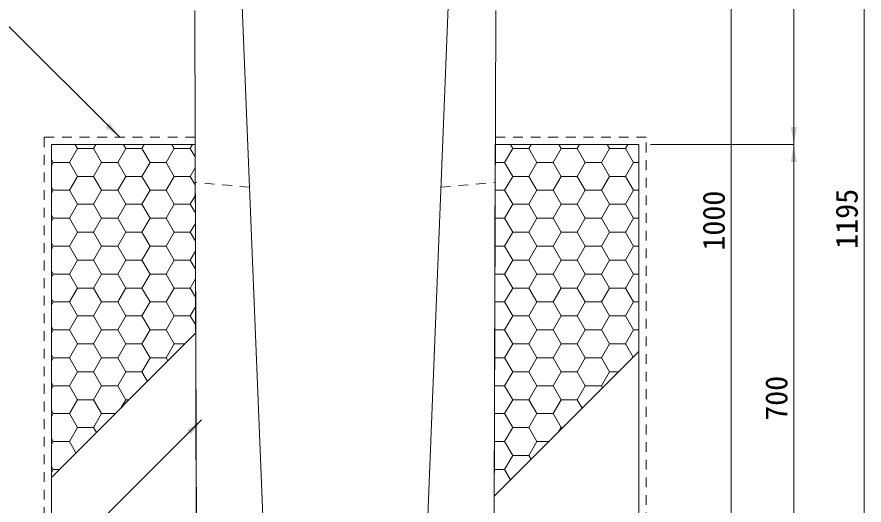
# Model space of a CAD drawing. Units: millimetres at full size. Extents: x 190759 to 276146, y -52712 to -16236.
# Drawn here: x 225188 to 226356, y -22142 to -21469 of the extents above; entities that cross this region are included whole.
import ezdxf
from ezdxf.enums import TextEntityAlignment as Align

# ---------------------------------------------------------------- set-up
doc = ezdxf.new("R2010")
doc.units = ezdxf.units.MM
doc.header["$LTSCALE"] = 18
doc.linetypes.add('USER1', pattern=[1.35, 0.75, -0.6])
for name, color, linetype, lineweight in [('寸法線', 7, 'Continuous', 9), ('本体', 2, 'Continuous', 13), ('補助線', 8, 'Continuous', 13), ('ﾊｯﾁﾝｸﾞ', 7, 'Continuous', 5)]:
    doc.layers.add(name, color=color, linetype=linetype, lineweight=lineweight)
doc.styles.add('ＭＳ ゴシック', font='')
doc.styles.get('ＭＳ ゴシック').set_extended_font_data('MS Gothic')

# ---------------------------------------------------------------- blocks, each defined once
blk = doc.blocks.new('filled_arrow')
at = {"color": 0, "linetype": 'Continuous', "lineweight": -2}
blk.add_solid([(7.5, 1.25), (0, 0), (7.5, -1.25)], dxfattribs=at)

msp = doc.modelspace()

# ---------------------------------------------------------------- linework, layer by layer
at = {"layer": '寸法線'}
for p, q in [((226258.78, -21644.88), (226258.78, -21149.84)), ((226355.64, -22344.84), (226355.64, -21149.84)), ((226172.38, -22249.84), (226172.38, -21249.84)), ((226061.3, -21644.88), (226258.78, -21644.88)), ((226061.3, -21644.88), (226258.78, -21644.88)), ((226258.78, -22344.84), (226258.78, -21644.88))]:
    msp.add_line(p, q, dxfattribs=at)
for points in [[(225329.41, -21634.88), (225172.51, -21477.98), (224956.39, -21477.98)], [(225442.07, -22024.62), (225130, -22336.69), (224743.49, -22336.69)]]:
    msp.add_lwpolyline(points, dxfattribs=at)
at = {"layer": '本体'}
for p, q in [((225528.38, -22201.84), (225490.3, -21249.84)), ((225752.22, -22201.84), (225790.3, -21249.84)), ((225435.52, -22319.56), (225432.8, -21459.84)), ((225845.08, -22319.56), (225847.8, -21459.84))]:
    msp.add_line(p, q, dxfattribs=at)
at = {"layer": '本体', "linetype": 'USER1', "lineweight": 9}
for p, q in [((225508.46, -21703.84), (225433.55, -21696.84)), ((225772.14, -21703.84), (225847.05, -21696.84))]:
    msp.add_line(p, q, dxfattribs=at)
at = {"layer": '補助線'}
for p, q in [((225434.52, -21904.71), (225235.3, -22103.93)), ((226045.3, -21930.33), (225845.36, -22130.27))]:
    msp.add_line(p, q, dxfattribs=at)
msp.add_lwpolyline([(225433.38, -21644.88), (225435.52, -22319.56), (225460.8, -22344.84), (225819.8, -22344.84), (225845.08, -22319.56), (225847.21, -21644.88), (226045.3, -21644.88), (226045.3, -22544.84), (225235.3, -22544.84), (225235.3, -21645.19)], close=True, dxfattribs=at)
at = {"layer": 'ﾊｯﾁﾝｸﾞ'}
for p, q in [((225260.08, -21669.53), (225271.19, -21650.29)), ((225271.19, -21650.29), (225268.19, -21645.09)), ((225271.19, -21650.29), (225293.41, -21650.29)), ((225293.41, -21650.29), (225296.47, -21645)), ((225304.53, -21669.53), (225293.41, -21650.29)), ((225326.75, -21669.53), (225337.86, -21650.29)), ((225337.86, -21650.29), (225334.74, -21644.88)), ((225337.86, -21650.29), (225360.09, -21650.29)), ((225360.09, -21650.29), (225363.21, -21644.88)), ((225371.2, -21669.53), (225360.09, -21650.29)), ((225393.43, -21669.53), (225404.54, -21650.29)), ((225404.54, -21650.29), (225401.42, -21644.88)), ((225404.54, -21650.29), (225426.76, -21650.29)), ((225426.76, -21650.29), (225429.89, -21644.88)), ((225433.44, -21661.85), (225426.76, -21650.29)), ((225860.15, -21669.53), (225871.26, -21650.29)), ((225871.26, -21650.29), (225868.14, -21644.88)), ((225871.26, -21650.29), (225893.49, -21650.29)), ((225893.49, -21650.29), (225896.61, -21644.88)), ((225904.6, -21669.53), (225893.49, -21650.29)), ((225926.83, -21669.53), (225937.94, -21650.29)), ((225937.94, -21650.29), (225934.82, -21644.88)), ((225937.94, -21650.29), (225960.16, -21650.29)), ((225960.16, -21650.29), (225963.29, -21644.88)), ((225971.28, -21669.53), (225960.16, -21650.29)), ((225993.5, -21669.53), (226004.61, -21650.29)), ((226004.61, -21650.29), (226001.49, -21644.88)), ((226004.61, -21650.29), (226026.84, -21650.29)), ((226026.84, -21650.29), (226029.96, -21644.88)), ((226037.95, -21669.53), (226026.84, -21650.29)), ((225237.85, -21669.53), (225235.3, -21665.12)), ((225235.3, -21673.95), (225237.85, -21669.53)), ((225237.85, -21669.53), (225260.08, -21669.53)), ((225271.19, -21688.78), (225260.08, -21669.53)), ((225293.41, -21688.78), (225304.53, -21669.53)), ((225304.53, -21669.53), (225326.75, -21669.53)), ((225337.86, -21688.78), (225326.75, -21669.53)), ((225360.09, -21688.78), (225371.2, -21669.53)), ((225371.2, -21669.53), (225393.43, -21669.53)), ((225404.54, -21688.78), (225393.43, -21669.53)), ((225847.14, -21669.53), (225860.15, -21669.53)), ((225871.26, -21688.78), (225860.15, -21669.53)), ((225893.49, -21688.78), (225904.6, -21669.53)), ((225904.6, -21669.53), (225926.83, -21669.53)), ((225937.94, -21688.78), (225926.83, -21669.53)), ((225960.16, -21688.78), (225971.28, -21669.53)), ((225971.28, -21669.53), (225993.5, -21669.53)), ((226004.61, -21688.78), (225993.5, -21669.53)), ((226026.84, -21688.78), (226037.95, -21669.53)), ((226037.95, -21669.53), (226045.3, -21669.53)), ((225426.76, -21688.78), (225433.49, -21677.14)), ((225260.08, -21708.03), (225271.19, -21688.78)), ((225271.19, -21688.78), (225293.41, -21688.78)), ((225304.53, -21708.03), (225293.41, -21688.78)), ((225326.75, -21708.03), (225337.86, -21688.78)), ((225337.86, -21688.78), (225360.09, -21688.78)), ((225371.2, -21708.03), (225360.09, -21688.78)), ((225393.43, -21708.03), (225404.54, -21688.78)), ((225404.54, -21688.78), (225426.76, -21688.78)), ((225433.56, -21700.56), (225426.76, -21688.78)), ((225860.15, -21708.03), (225871.26, -21688.78)), ((225871.26, -21688.78), (225893.49, -21688.78)), ((225904.6, -21708.03), (225893.49, -21688.78)), ((225926.83, -21708.03), (225937.94, -21688.78)), ((225937.94, -21688.78), (225960.16, -21688.78)), ((225971.28, -21708.03), (225960.16, -21688.78)), ((225993.5, -21708.03), (226004.61, -21688.78)), ((226004.61, -21688.78), (226026.84, -21688.78)), ((226037.95, -21708.03), (226026.84, -21688.78)), ((225237.85, -21708.03), (225235.3, -21703.61)), ((225235.3, -21712.44), (225237.85, -21708.03)), ((225237.85, -21708.03), (225260.08, -21708.03)), ((225271.19, -21727.28), (225260.08, -21708.03)), ((225293.41, -21727.28), (225304.53, -21708.03)), ((225304.53, -21708.03), (225326.75, -21708.03)), ((225337.86, -21727.28), (225326.75, -21708.03)), ((225360.09, -21727.28), (225371.2, -21708.03)), ((225371.2, -21708.03), (225393.43, -21708.03)), ((225404.54, -21727.28), (225393.43, -21708.03)), ((225847.01, -21708.03), (225860.15, -21708.03)), ((225871.26, -21727.28), (225860.15, -21708.03)), ((225893.49, -21727.28), (225904.6, -21708.03)), ((225904.6, -21708.03), (225926.83, -21708.03)), ((225937.94, -21727.28), (225926.83, -21708.03)), ((225960.16, -21727.28), (225971.28, -21708.03)), ((225971.28, -21708.03), (225993.5, -21708.03)), ((226004.61, -21727.28), (225993.5, -21708.03)), ((226026.84, -21727.28), (226037.95, -21708.03)), ((226037.95, -21708.03), (226045.3, -21708.03)), ((225426.76, -21727.28), (225433.61, -21715.42)), ((225260.08, -21746.52), (225271.19, -21727.28)), ((225271.19, -21727.28), (225293.41, -21727.28)), ((225304.53, -21746.52), (225293.41, -21727.28)), ((225326.75, -21746.52), (225337.86, -21727.28)), ((225337.86, -21727.28), (225360.09, -21727.28)), ((225371.2, -21746.52), (225360.09, -21727.28)), ((225393.43, -21746.52), (225404.54, -21727.28)), ((225404.54, -21727.28), (225426.76, -21727.28)), ((225433.68, -21739.26), (225426.76, -21727.28)), ((225860.15, -21746.52), (225871.26, -21727.28)), ((225871.26, -21727.28), (225893.49, -21727.28)), ((225904.6, -21746.52), (225893.49, -21727.28)), ((225926.83, -21746.52), (225937.94, -21727.28)), ((225937.94, -21727.28), (225960.16, -21727.28)), ((225971.28, -21746.52), (225960.16, -21727.28)), ((225993.5, -21746.52), (226004.61, -21727.28)), ((226004.61, -21727.28), (226026.84, -21727.28)), ((226037.95, -21746.52), (226026.84, -21727.28)), ((225237.85, -21746.52), (225235.3, -21742.11)), ((225235.3, -21750.94), (225237.85, -21746.52)), ((225237.85, -21746.52), (225260.08, -21746.52)), ((225271.19, -21765.77), (225260.08, -21746.52)), ((225293.41, -21765.77), (225304.53, -21746.52)), ((225304.53, -21746.52), (225326.75, -21746.52)), ((225337.86, -21765.77), (225326.75, -21746.52)), ((225360.09, -21765.77), (225371.2, -21746.52)), ((225371.2, -21746.52), (225393.43, -21746.52)), ((225404.54, -21765.77), (225393.43, -21746.52)), ((225426.76, -21765.77), (225433.73, -21753.71)), ((225846.89, -21746.52), (225860.15, -21746.52)), ((225871.26, -21765.77), (225860.15, -21746.52)), ((225893.49, -21765.77), (225904.6, -21746.52)), ((225904.6, -21746.52), (225926.83, -21746.52)), ((225937.94, -21765.77), (225926.83, -21746.52)), ((225960.16, -21765.77), (225971.28, -21746.52)), ((225971.28, -21746.52), (225993.5, -21746.52)), ((226004.61, -21765.77), (225993.5, -21746.52)), ((226026.84, -21765.77), (226037.95, -21746.52)), ((226037.95, -21746.52), (226045.3, -21746.52)), ((225260.08, -21785.02), (225271.19, -21765.77)), ((225271.19, -21765.77), (225293.41, -21765.77)), ((225304.53, -21785.02), (225293.41, -21765.77)), ((225326.75, -21785.02), (225337.86, -21765.77)), ((225337.86, -21765.77), (225360.09, -21765.77)), ((225371.2, -21785.02), (225360.09, -21765.77)), ((225393.43, -21785.02), (225404.54, -21765.77)), ((225404.54, -21765.77), (225426.76, -21765.77)), ((225433.81, -21777.97), (225426.76, -21765.77)), ((225860.15, -21785.02), (225871.26, -21765.77)), ((225871.26, -21765.77), (225893.49, -21765.77)), ((225904.6, -21785.02), (225893.49, -21765.77)), ((225926.83, -21785.02), (225937.94, -21765.77)), ((225937.94, -21765.77), (225960.16, -21765.77)), ((225971.28, -21785.02), (225960.16, -21765.77)), ((225993.5, -21785.02), (226004.61, -21765.77)), ((226004.61, -21765.77), (226026.84, -21765.77)), ((226037.95, -21785.02), (226026.84, -21765.77)), ((225237.85, -21785.02), (225235.3, -21780.6)), ((225235.3, -21789.43), (225237.85, -21785.02)), ((225237.85, -21785.02), (225260.08, -21785.02)), ((225271.19, -21804.27), (225260.08, -21785.02)), ((225293.41, -21804.27), (225304.53, -21785.02)), ((225304.53, -21785.02), (225326.75, -21785.02)), ((225337.86, -21804.27), (225326.75, -21785.02)), ((225360.09, -21804.27), (225371.2, -21785.02)), ((225371.2, -21785.02), (225393.43, -21785.02)), ((225404.54, -21804.27), (225393.43, -21785.02)), ((225426.76, -21804.27), (225433.85, -21791.99)), ((225846.77, -21785.02), (225860.15, -21785.02)), ((225871.26, -21804.27), (225860.15, -21785.02)), ((225893.49, -21804.27), (225904.6, -21785.02)), ((225904.6, -21785.02), (225926.83, -21785.02)), ((225937.94, -21804.27), (225926.83, -21785.02)), ((225960.16, -21804.27), (225971.28, -21785.02)), ((225971.28, -21785.02), (225993.5, -21785.02)), ((226004.61, -21804.27), (225993.5, -21785.02)), ((226026.84, -21804.27), (226037.95, -21785.02)), ((226037.95, -21785.02), (226045.3, -21785.02)), ((225260.08, -21823.51), (225271.19, -21804.27)), ((225271.19, -21804.27), (225293.41, -21804.27)), ((225304.53, -21823.51), (225293.41, -21804.27)), ((225326.75, -21823.51), (225337.86, -21804.27)), ((225337.86, -21804.27), (225360.09, -21804.27)), ((225371.2, -21823.51), (225360.09, -21804.27)), ((225393.43, -21823.51), (225404.54, -21804.27)), ((225404.54, -21804.27), (225426.76, -21804.27)), ((225433.93, -21816.68), (225426.76, -21804.27)), ((225860.15, -21823.51), (225871.26, -21804.27)), ((225871.26, -21804.27), (225893.49, -21804.27)), ((225904.6, -21823.51), (225893.49, -21804.27)), ((225926.83, -21823.51), (225937.94, -21804.27)), ((225937.94, -21804.27), (225960.16, -21804.27)), ((225971.28, -21823.51), (225960.16, -21804.27)), ((225993.5, -21823.51), (226004.61, -21804.27)), ((226004.61, -21804.27), (226026.84, -21804.27)), ((226037.95, -21823.51), (226026.84, -21804.27)), ((225237.85, -21823.51), (225235.3, -21819.1)), ((225235.3, -21827.93), (225237.85, -21823.51)), ((225237.85, -21823.51), (225260.08, -21823.51)), ((225271.19, -21842.76), (225260.08, -21823.51)), ((225293.41, -21842.76), (225304.53, -21823.51)), ((225304.53, -21823.51), (225326.75, -21823.51)), ((225337.86, -21842.76), (225326.75, -21823.51)), ((225360.09, -21842.76), (225371.2, -21823.51)), ((225371.2, -21823.51), (225393.43, -21823.51)), ((225404.54, -21842.76), (225393.43, -21823.51)), ((225846.65, -21823.51), (225860.15, -21823.51)), ((225871.26, -21842.76), (225860.15, -21823.51)), ((225893.49, -21842.76), (225904.6, -21823.51)), ((225904.6, -21823.51), (225926.83, -21823.51)), ((225937.94, -21842.76), (225926.83, -21823.51)), ((225960.16, -21842.76), (225971.28, -21823.51)), ((225971.28, -21823.51), (225993.5, -21823.51)), ((226004.61, -21842.76), (225993.5, -21823.51)), ((226026.84, -21842.76), (226037.95, -21823.51)), ((226037.95, -21823.51), (226045.3, -21823.51)), ((225426.76, -21842.76), (225433.97, -21830.28)), ((225260.08, -21862.01), (225271.19, -21842.76)), ((225271.19, -21842.76), (225293.41, -21842.76)), ((225304.53, -21862.01), (225293.41, -21842.76)), ((225326.75, -21862.01), (225337.86, -21842.76)), ((225337.86, -21842.76), (225360.09, -21842.76)), ((225371.2, -21862.01), (225360.09, -21842.76)), ((225393.43, -21862.01), (225404.54, -21842.76)), ((225404.54, -21842.76), (225426.76, -21842.76)), ((225434.05, -21855.38), (225426.76, -21842.76)), ((225860.15, -21862.01), (225871.26, -21842.76)), ((225871.26, -21842.76), (225893.49, -21842.76)), ((225904.6, -21862.01), (225893.49, -21842.76)), ((225926.83, -21862.01), (225937.94, -21842.76)), ((225937.94, -21842.76), (225960.16, -21842.76)), ((225971.28, -21862.01), (225960.16, -21842.76)), ((225993.5, -21862.01), (226004.61, -21842.76)), ((226004.61, -21842.76), (226026.84, -21842.76)), ((226037.95, -21862.01), (226026.84, -21842.76)), ((225237.85, -21862.01), (225235.3, -21857.59)), ((225235.3, -21866.42), (225237.85, -21862.01)), ((225237.85, -21862.01), (225260.08, -21862.01)), ((225271.19, -21881.26), (225260.08, -21862.01)), ((225293.41, -21881.26), (225304.53, -21862.01)), ((225304.53, -21862.01), (225326.75, -21862.01)), ((225337.86, -21881.26), (225326.75, -21862.01)), ((225360.09, -21881.26), (225371.2, -21862.01)), ((225371.2, -21862.01), (225393.43, -21862.01)), ((225404.54, -21881.26), (225393.43, -21862.01)), ((225846.53, -21862.01), (225860.15, -21862.01)), ((225871.26, -21881.26), (225860.15, -21862.01)), ((225893.49, -21881.26), (225904.6, -21862.01)), ((225904.6, -21862.01), (225926.83, -21862.01)), ((225937.94, -21881.26), (225926.83, -21862.01)), ((225960.16, -21881.26), (225971.28, -21862.01)), ((225971.28, -21862.01), (225993.5, -21862.01)), ((226004.61, -21881.26), (225993.5, -21862.01)), ((226026.84, -21881.26), (226037.95, -21862.01)), ((226037.95, -21862.01), (226045.3, -21862.01)), ((225426.76, -21881.26), (225434.09, -21868.56)), ((225260.08, -21900.5), (225271.19, -21881.26)), ((225271.19, -21881.26), (225293.41, -21881.26)), ((225304.53, -21900.5), (225293.41, -21881.26)), ((225326.75, -21900.5), (225337.86, -21881.26)), ((225337.86, -21881.26), (225360.09, -21881.26)), ((225371.2, -21900.5), (225360.09, -21881.26)), ((225393.43, -21900.5), (225404.54, -21881.26)), ((225404.54, -21881.26), (225426.76, -21881.26)), ((225434.17, -21894.09), (225426.76, -21881.26)), ((225860.15, -21900.5), (225871.26, -21881.26)), ((225871.26, -21881.26), (225893.49, -21881.26)), ((225904.6, -21900.5), (225893.49, -21881.26)), ((225926.83, -21900.5), (225937.94, -21881.26)), ((225937.94, -21881.26), (225960.16, -21881.26)), ((225971.28, -21900.5), (225960.16, -21881.26)), ((225993.5, -21900.5), (226004.61, -21881.26)), ((226004.61, -21881.26), (226026.84, -21881.26)), ((226037.95, -21900.5), (226026.84, -21881.26)), ((225237.85, -21900.5), (225235.3, -21896.09)), ((225235.3, -21904.92), (225237.85, -21900.5)), ((225237.85, -21900.5), (225260.08, -21900.5)), ((225271.19, -21919.75), (225260.08, -21900.5)), ((225293.41, -21919.75), (225304.53, -21900.5)), ((225304.53, -21900.5), (225326.75, -21900.5)), ((225337.86, -21919.75), (225326.75, -21900.5)), ((225360.09, -21919.75), (225371.2, -21900.5)), ((225371.2, -21900.5), (225393.43, -21900.5)), ((225404.54, -21919.75), (225393.43, -21900.5)), ((225846.41, -21900.5), (225860.15, -21900.5)), ((225871.26, -21919.75), (225860.15, -21900.5)), ((225893.49, -21919.75), (225904.6, -21900.5)), ((225904.6, -21900.5), (225926.83, -21900.5)), ((225937.94, -21919.75), (225926.83, -21900.5)), ((225960.16, -21919.75), (225971.28, -21900.5)), ((225971.28, -21900.5), (225993.5, -21900.5)), ((226004.61, -21919.75), (225993.5, -21900.5)), ((226026.84, -21919.75), (226037.95, -21900.5)), ((226037.95, -21900.5), (226045.3, -21900.5)), ((225260.08, -21939), (225271.19, -21919.75)), ((225271.19, -21919.75), (225293.41, -21919.75)), ((225304.53, -21939), (225293.41, -21919.75)), ((225326.75, -21939), (225337.86, -21919.75)), ((225337.86, -21919.75), (225360.09, -21919.75)), ((225371.2, -21939), (225360.09, -21919.75)), ((225393.43, -21939), (225404.54, -21919.75)), ((225404.54, -21919.75), (225419.48, -21919.75)), ((225860.15, -21939), (225871.26, -21919.75)), ((225871.26, -21919.75), (225893.49, -21919.75)), ((225904.6, -21939), (225893.49, -21919.75)), ((225926.83, -21939), (225937.94, -21919.75)), ((225937.94, -21919.75), (225960.16, -21919.75)), ((225971.28, -21939), (225960.16, -21919.75)), ((225993.5, -21939), (226004.61, -21919.75)), ((226004.61, -21919.75), (226026.84, -21919.75)), ((226037.47, -21938.16), (226026.84, -21919.75)), ((225237.85, -21939), (225235.3, -21934.58)), ((225235.3, -21943.41), (225237.85, -21939)), ((225237.85, -21939), (225260.08, -21939)), ((225271.19, -21958.25), (225260.08, -21939)), ((225293.41, -21958.25), (225304.53, -21939)), ((225304.53, -21939), (225326.75, -21939)), ((225337.86, -21958.25), (225326.75, -21939)), ((225360.09, -21958.25), (225371.2, -21939)), ((225371.2, -21939), (225393.43, -21939)), ((225395.92, -21943.32), (225393.43, -21939)), ((225846.28, -21939), (225860.15, -21939)), ((225871.26, -21958.25), (225860.15, -21939)), ((225893.49, -21958.25), (225904.6, -21939)), ((225904.6, -21939), (225926.83, -21939)), ((225937.94, -21958.25), (225926.83, -21939)), ((225960.16, -21958.25), (225971.28, -21939)), ((225971.28, -21939), (225993.5, -21939)), ((226004.61, -21958.25), (225993.5, -21939)), ((225260.08, -21977.49), (225271.19, -21958.25)), ((225271.19, -21958.25), (225293.41, -21958.25)), ((225304.53, -21977.49), (225293.41, -21958.25)), ((225326.75, -21977.49), (225337.86, -21958.25)), ((225337.86, -21958.25), (225360.09, -21958.25)), ((225367.74, -21971.5), (225360.09, -21958.25)), ((225860.15, -21977.49), (225871.26, -21958.25)), ((225871.26, -21958.25), (225893.49, -21958.25)), ((225904.6, -21977.49), (225893.49, -21958.25)), ((225926.83, -21977.49), (225937.94, -21958.25)), ((225937.94, -21958.25), (225960.16, -21958.25)), ((225971.28, -21977.49), (225960.16, -21958.25)), ((225993.5, -21977.49), (226004.61, -21958.25)), ((226004.61, -21958.25), (226017.38, -21958.25)), ((225237.85, -21977.49), (225235.3, -21973.08)), ((225235.3, -21981.91), (225237.85, -21977.49)), ((225237.85, -21977.49), (225260.08, -21977.49)), ((225271.19, -21996.74), (225260.08, -21977.49)), ((225293.41, -21996.74), (225304.53, -21977.49)), ((225304.53, -21977.49), (225326.75, -21977.49)), ((225337.86, -21996.74), (225326.75, -21977.49)), ((225846.16, -21977.49), (225860.15, -21977.49)), ((225871.26, -21996.74), (225860.15, -21977.49)), ((225893.49, -21996.74), (225904.6, -21977.49)), ((225904.6, -21977.49), (225926.83, -21977.49)), ((225937.94, -21996.74), (225926.83, -21977.49)), ((225960.16, -21996.74), (225971.28, -21977.49)), ((225971.28, -21977.49), (225993.5, -21977.49)), ((225995.2, -21980.43), (225993.5, -21977.49)), ((225260.08, -22015.99), (225271.19, -21996.74)), ((225271.19, -21996.74), (225293.41, -21996.74)), ((225304.53, -22015.99), (225293.41, -21996.74)), ((225331.54, -22007.7), (225337.86, -21996.74)), ((225337.86, -21996.74), (225342.49, -21996.74)), ((225860.15, -22015.99), (225871.26, -21996.74)), ((225871.26, -21996.74), (225893.49, -21996.74)), ((225904.6, -22015.99), (225893.49, -21996.74)), ((225926.83, -22015.99), (225937.94, -21996.74)), ((225937.94, -21996.74), (225960.16, -21996.74)), ((225967.02, -22008.61), (225960.16, -21996.74)), ((225237.85, -22015.99), (225235.3, -22011.57)), ((225235.3, -22020.4), (225237.85, -22015.99)), ((225237.85, -22015.99), (225260.08, -22015.99)), ((225271.19, -22035.24), (225260.08, -22015.99)), ((225293.41, -22035.24), (225304.53, -22015.99)), ((225304.53, -22015.99), (225323.25, -22015.99)), ((225846.04, -22015.99), (225860.15, -22015.99)), ((225871.26, -22035.24), (225860.15, -22015.99)), ((225893.49, -22035.24), (225904.6, -22015.99)), ((225904.6, -22015.99), (225926.83, -22015.99)), ((225937.94, -22035.24), (225926.83, -22015.99)), ((225260.08, -22054.48), (225271.19, -22035.24)), ((225271.19, -22035.24), (225293.41, -22035.24)), ((225297.29, -22041.95), (225293.41, -22035.24)), ((225860.15, -22054.48), (225871.26, -22035.24)), ((225871.26, -22035.24), (225893.49, -22035.24)), ((225904.6, -22054.48), (225893.49, -22035.24)), ((225934.58, -22041.05), (225937.94, -22035.24)), ((225937.94, -22035.24), (225940.4, -22035.24)), ((225237.85, -22054.48), (225235.3, -22050.07)), ((225235.3, -22058.9), (225237.85, -22054.48)), ((225237.85, -22054.48), (225260.08, -22054.48)), ((225269.11, -22070.13), (225260.08, -22054.48)), ((225845.92, -22054.48), (225860.15, -22054.48)), ((225871.26, -22073.73), (225860.15, -22054.48)), ((225893.49, -22073.73), (225904.6, -22054.48)), ((225904.6, -22054.48), (225921.15, -22054.48)), ((225860.15, -22092.98), (225871.26, -22073.73)), ((225871.26, -22073.73), (225893.49, -22073.73)), ((225896.57, -22079.06), (225893.49, -22073.73)), ((225237.85, -22092.98), (225235.3, -22088.56)), ((225235.3, -22097.39), (225237.85, -22092.98)), ((225237.85, -22092.98), (225246.26, -22092.98)), ((225845.8, -22092.98), (225860.15, -22092.98)), ((225868.39, -22107.24), (225860.15, -22092.98))]:
    msp.add_line(p, q, dxfattribs=at)
at = {"layer": 'ﾊｯﾁﾝｸﾞ', "linetype": 'USER1', "lineweight": 9}
msp.add_lwpolyline([(225433.51, -21634.88), (225225.3, -21634.88), (225225.3, -22554.84), (226055.3, -22554.84), (226055.3, -21634.88), (225847.09, -21634.88)], dxfattribs=at)
at = {"layer": 'ﾊｯﾁﾝｸﾞ', "lineweight": 20}
msp.add_lwpolyline([(225433.54, -21644.88), (225235.3, -21644.88), (225235.3, -22544.84), (226045.3, -22544.84), (226045.3, -21644.88), (225847.06, -21644.88)], dxfattribs=at)

# ---------------------------------------------------------------- block references
at = {"layer": '寸法線', "xscale": 3.2, "yscale": 3.2}
for p, rotation in [((225329.41, -21634.88), 135), ((226258.78, -21644.88), 90), ((226258.78, -21644.88), 270), ((225442.07, -22024.62), 225)]:
    msp.add_blockref('filled_arrow', p, dxfattribs=dict(at, rotation=rotation))

# ---------------------------------------------------------------- texts
at = {"layer": '寸法線', "style": 'ＭＳ ゴシック'}
for s, p in [('1000', (226148.38, -21749.84)), ('1195', (226331.64, -21747.34)), ('700', (226234.78, -21994.86))]:
    msp.add_text(s, height=30.38, rotation=90, dxfattribs=at).set_placement(p, align=Align.MIDDLE_CENTER)

doc.saveas('drawing.dxf')
